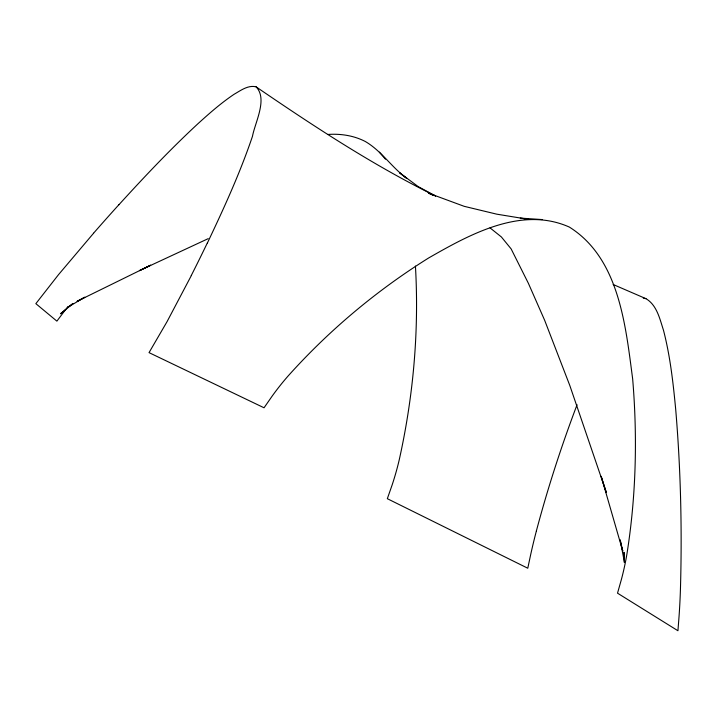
<?xml version="1.0" encoding="UTF-8"?>
<svg xmlns="http://www.w3.org/2000/svg" width="717" height="717" viewBox="0 0 717 717"><rect width="100%" height="100%" fill="white"/><g stroke="black" fill="none" stroke-linecap="round" stroke-linejoin="round"><path stroke-width="1.08" d="M536.37 530.965C547.725 488.223 561.375 446.082 577.068 404.738M207.392 243.009C223.973 208.127 240.096 172.905 252.483 136.275C255.055 122.347 267.925 98.955 256.094 86.838C248.073 84.848 240.706 90.512 234.118 94.268C221.284 102.872 209.651 113.089 198.233 123.458C170.422 149.163 144.404 176.732 118.923 204.73M191.358 275.516L167.061 321.637L149.037 352.63L264.044 407.785L272.155 396.107A277.21 265.407 73.4 0 1 287.893 376.237C328.861 330.447 376.506 290.546 428.605 257.995C469.859 234.36 521.519 205.698 569.37 227.083C619.354 258.505 625.574 325.643 632.654 378.854C637.538 437.182 636.131 496.209 626.918 554.044A277.192 265.389 73.4 0 1 621.442 579.291L617.525 593.174L677.941 630.745L679.044 616.468A293.065 121.8 -85 0 0 680.388 590.925C682.181 530.374 680.792 469.689 675.692 409.326C673.155 382.735 670.189 356.053 663.458 330.152C659.774 318.94 656.924 305.119 645.963 298.675L613.16 284.497M67.631 306.957A266.939 240.993 -62.7 0 0 65.57 309.592L56.894 321.144L35.85 303.658L58.507 274.665L93.595 233.213M65.57 309.592L60.515 313.777L72.82 303.694M72.82 303.623L67.783 307.279L84.803 297.214L77.104 301.31L150.66 265.182L139.421 270.641L208.226 238.636M327.597 134.482C340.467 133.523 353.714 135.513 365.258 141.473C381.534 150.911 391.778 167.518 406.924 178.488L399.728 172.896L418.136 186.554L435.631 196.055C372.67 165.018 313.956 126.371 256.094 86.838M520.3 218.102L542.16 219.563M523.527 218.595L528.904 219.42L496.756 214.168L464.195 206.326L428.605 193.187L433.543 195.526M643.266 298.102L645.963 298.675M490.025 227.872L501.371 236.942L511.14 248.907L528.384 283.314L544.642 320.266L569.827 385.558L606.25 492.229L601.16 476.294L622.75 551.041M379.374 152.147L385.486 159.165M622.804 551.023L620.16 539.856L624.471 562.424L624.032 552.323L624.346 562.567M415.43 266.061C419.194 331.084 413.342 396.689 399.145 460.233A266.957 241.02 -62.7 0 1 392.109 485.033L387.332 498.691L527.775 568.231L530.661 554.689A293.065 121.782 -85 0 1 536.379 530.983M207.303 243.018A1036.845 507.609 -52.4 0 1 191.269 275.516M93.577 233.186A1036.504 507.564 -52.4 0 1 118.905 204.703"/></g></svg>
